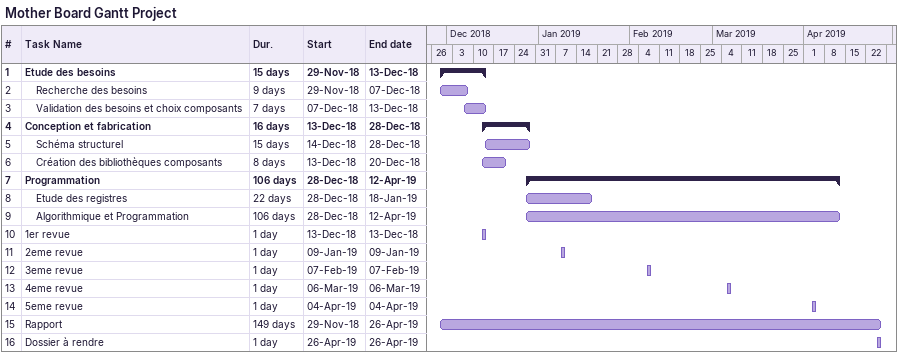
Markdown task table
Mother Board Gantt Project

| ID | Level | Task | Duration | Start | Finish |
|---|---|---|---|---|---|
| 1 | 1 | **Etude des besoins** | 15d | 2018-11-29 | 2018-12-13 |
| 2 | 2 | Recherche des besoins | 9d | 2018-11-29 | 2018-12-07 |
| 3 | 2 | Validation des besoins et choix composants | 7d | 2018-12-07 | 2018-12-13 |
| 4 | 1 | **Conception et fabrication** | 16d | 2018-12-13 | 2018-12-28 |
| 5 | 2 | Schéma structurel | 15d | 2018-12-14 | 2018-12-28 |
| 6 | 2 | Création des bibliothèques composants | 8d | 2018-12-13 | 2018-12-20 |
| 7 | 1 | **Programmation** | 106d | 2018-12-28 | 2019-04-12 |
| 8 | 2 | Etude des registres | 22d | 2018-12-28 | 2019-01-18 |
| 9 | 2 | Algorithmique et Programmation | 106d | 2018-12-28 | 2019-04-12 |
| 10 | 1 | 1er revue | 1d | 2018-12-13 | 2018-12-13 |
| 11 | 1 | 2eme revue | 1d | 2019-01-09 | 2019-01-09 |
| 12 | 1 | 3eme revue | 1d | 2019-02-07 | 2019-02-07 |
| 13 | 1 | 4eme revue | 1d | 2019-03-06 | 2019-03-06 |
| 14 | 1 | 5eme revue | 1d | 2019-04-04 | 2019-04-04 |
| 15 | 1 | Rapport | 149d | 2018-11-29 | 2019-04-26 |
| 16 | 1 | Dossier à rendre | 1d | 2019-04-26 | 2019-04-26 |
